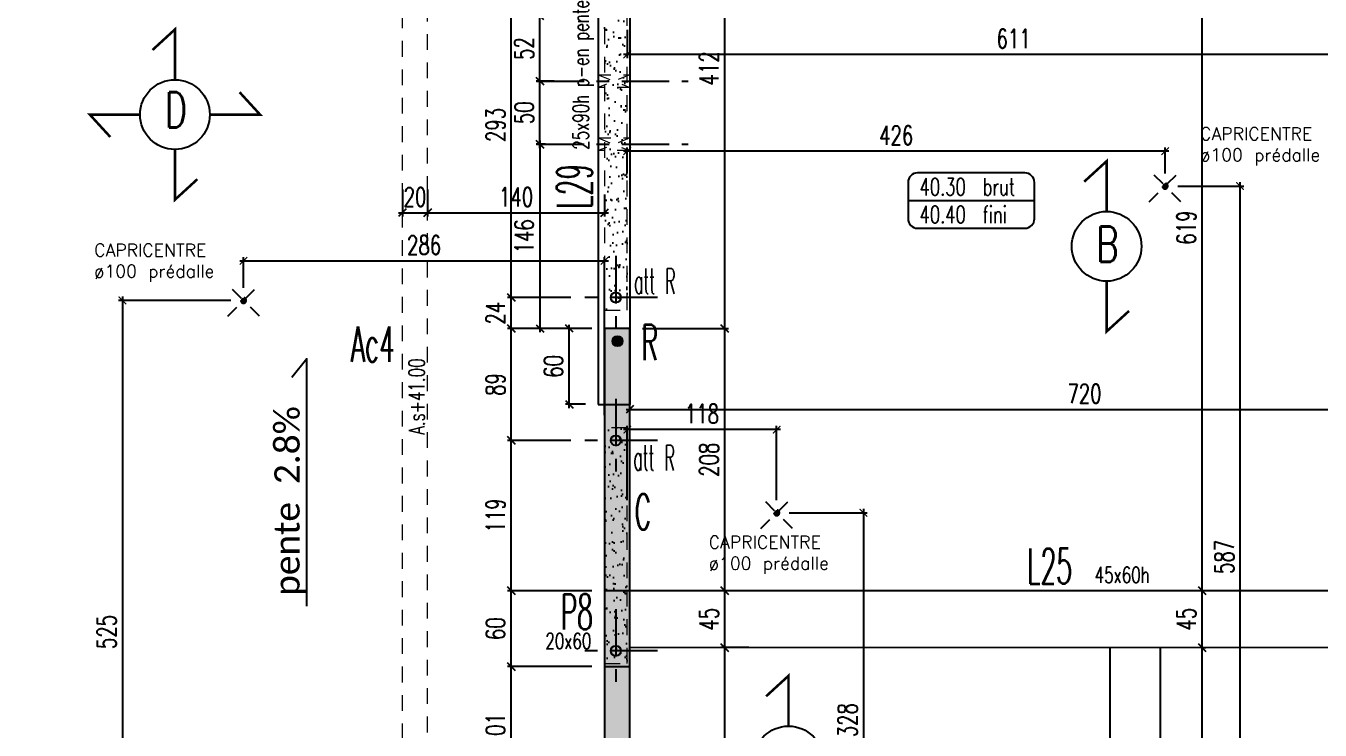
# Model space of a CAD drawing. Extents: x 308 to 787, y -199 to -146.
# Drawn here: x 377.39 to 387.64, y -177.83 to -172.26 of the extents above; entities that cross this region are included whole.
import ezdxf
from ezdxf.enums import TextEntityAlignment as Align

# ---------------------------------------------------------------- set-up
doc = ezdxf.new("R2010")
doc.units = 0
doc.header["$LTSCALE"] = 0.5
doc.header["$MEASUREMENT"] = 0
for name, pattern in [('AXES2', [1.125, 0.75, -0.125, 0.125, -0.125]), ('CACHE', [0.375, 0.25, -0.125]), ('CONTINU', [0]), ('DISCONTINU2', [0.375, 0.25, -0.125])]:
    doc.linetypes.add(name, pattern=pattern)
doc.layers.get('0').update_dxf_attribs({"linetype": 'CONTINUOUS'})
doc.layers.get('DEFPOINTS').update_dxf_attribs({"linetype": 'CONTINUOUS'})
doc.layers.add('00 - RESERVATIONS SPEC Plombier', color=90, linetype='CONTINUOUS', lineweight=20)
for name, color, linetype in [('2_AJSA_txt50', 181, 'CONTINUOUS'), ('_ SERTI RESERVATION', 210, 'CACHE'), ('AXES', 6, 'AXES2'), ('COTATION', 7, 'CONTINUOUS'), ('ELFOATTR', 7, 'CONTINUOUS'), ('HABILLAGE', 7, 'CONTINUOUS'), ('MURS', 3, 'CONTINUOUS'), ('PLANCHER', 7, 'CONTINUOUS'), ('POCHAGE', 254, 'CONTINUOUS'), ('POTEAUX', 1, 'CONTINUOUS'), ('POUTRES', 2, 'CONTINUOUS'), ('RAID', 1, 'CONTINUOUS'), ('RDC', 7, 'DISCONTINU2'), ('REPERAGE', 4, 'CONTINUOUS'), ('REPERE-CHAI', 4, 'CONTINUOUS'), ('REPERE-POT', 4, 'CONTINUOUS'), ('REPERE-POUT', 4, 'CONTINUOUS'), ('REPERE-RAID', 4, 'CONTINUOUS')]:
    doc.layers.add(name, color=color, linetype=linetype)
doc.styles.add('CALIBRI', font='calibri.ttf')
doc.styles.add('ROMANS8', font='romans.shx', dxfattribs={"width": 0.7})
doc.styles.get("Standard").update_dxf_attribs({"font": 'txt.shx'})
doc.dimstyles.new('COT50 cm', dxfattribs={"dimtxt": 0.15, "dimasz": 0.06, "dimexe": 0.03, "dimexo": 0.1, "dimgap": 0.05, "dimtad": 1, "dimdec": 0, "dimlfac": 100, "dimzin": 0, "dimdsep": 46, "dimtxsty": 'ROMANS8', "dimblk1": 'OBLIQUE', "dimblk2": 'OBLIQUE', "dimsah": 1, "dimcen": 0.03, "dimdle": 0.03, "dimclrt": 1, "dimadec": 0, "dimazin": 0, "dimtfac": 1, "dimtdec": 0, "dimtmove": 0, "dimatfit": 3, "dimfxl": 0, "dimtolj": 1, "dimtzin": 0, "dimlwd": -1, "dimlwe": -1, "dimarcsym": 0})
pattern_1 = [(37.5, (-513.79323, 160.44126), (-0.004409535, 0.134877664), [0, -0.1064, 0, -0.119, 0, -0.11375]), (7.5, (-513.79323, 160.44126), (0.12388437, 0.197550225), [0, -0.0574, 0, -0.0959, 0, -0.03675]), (327.5, (-513.87933, 160.44126), (0.21798993, 0.000396134), [0, -0.035, 0, -0.126, 0, -0.1645]), (317.5, (-513.87933, 160.44126), (0.21042886, 0.06143729), [0, -0.0175, 0, -0.0826, 0, -0.0945])]

# ---------------------------------------------------------------- blocks, each defined once
blk = doc.blocks.new('139')
at = {"layer": 'HABILLAGE', "color": 7}
blk.add_line((-0.665, 0), (0.665, 0), dxfattribs=at)
at = {"layer": 'HABILLAGE'}
blk.add_lwpolyline([(-0.565, -0.291), (0.565, -0.291, 0.414214), (0.665, -0.191), (0.665, 0.191, 0.414214), (0.565, 0.291), (-0.565, 0.291, 0.414214), (-0.665, 0.191), (-0.665, -0.191, 0.414214)], format="xyb", close=True, dxfattribs=at)
at = {"layer": 'HABILLAGE', "color": 1, "width": 0.7}
for s, p in [('brut', (0.121, 0.054)), ('fini', (0.121, -0.237))]:
    blk.add_text(s, height=0.18, dxfattribs=at).set_placement(p)
for tag, p in [('NIVBRUT', (-0.543, 0.054)), ('NIVFINI', (-0.543, -0.237))]:
    blk.add_attdef(tag, p, '', height=0.18, dxfattribs=at)
blk = doc.blocks.new('_Oblique')
at = {"layer": 'COTATION', "color": 0, "lineweight": -2}
blk.add_line((-0.5, -0.5), (0.5, 0.5), dxfattribs=at)
blk = doc.blocks.new('*D326')
at = {"layer": 'COTATION', "color": 0, "transparency": 16777216}
for p, q in [((381.873, -177.331), (381.205, -177.331)), ((381.235, -178.366), (381.235, -177.301)), ((381.634, -178.336), (381.205, -178.336))]:
    blk.add_line(p, q, dxfattribs=at)
at = {"layer": 'DEFPOINTS', "color": 0, "transparency": 16777216}
for p in [(381.235, -177.331), (381.973, -177.331), (381.734, -178.336)]:
    blk.add_point(p, dxfattribs=at)
at = {"layer": 'COTATION', "color": 0, "transparency": 16777216, "xscale": 0.06, "yscale": 0.06, "zscale": 0.06}
for p, rotation in [((381.235, -177.331), 90), ((381.235, -178.336), 270)]:
    blk.add_blockref('_Oblique', p, dxfattribs=dict(at, rotation=rotation))
at = {"layer": 'COTATION', "color": 1, "transparency": 16777216, "insert": (381.11, -177.834), "char_height": 0.15, "attachment_point": 5, "rotation": 90, "style": 'ROMANS8'}
blk.add_mtext('\\A1;101', dxfattribs=at)
blk = doc.blocks.new('*D327')
at = {"layer": 'COTATION', "color": 0, "transparency": 16777216}
for p, q in [((381.873, -176.731), (381.205, -176.731)), ((381.235, -177.361), (381.235, -176.701)), ((381.873, -177.331), (381.205, -177.331))]:
    blk.add_line(p, q, dxfattribs=at)
at = {"layer": 'DEFPOINTS', "color": 0, "transparency": 16777216}
for p in [(381.235, -176.731), (381.973, -176.731), (381.973, -177.331)]:
    blk.add_point(p, dxfattribs=at)
at = {"layer": 'COTATION', "color": 0, "transparency": 16777216, "xscale": 0.06, "yscale": 0.06, "zscale": 0.06}
for p, rotation in [((381.235, -176.731), 90), ((381.235, -177.331), 270)]:
    blk.add_blockref('_Oblique', p, dxfattribs=dict(at, rotation=rotation))
at = {"layer": 'COTATION', "color": 1, "transparency": 16777216, "insert": (381.11, -177.031), "char_height": 0.15, "attachment_point": 5, "rotation": 90, "style": 'ROMANS8'}
blk.add_mtext('\\A1;60', dxfattribs=at)
blk = doc.blocks.new('*D328')
at = {"layer": 'COTATION', "color": 0, "transparency": 16777216}
for p, q in [((381.706, -175.541), (381.205, -175.541)), ((381.235, -176.761), (381.235, -175.511)), ((381.873, -176.731), (381.205, -176.731))]:
    blk.add_line(p, q, dxfattribs=at)
at = {"layer": 'DEFPOINTS', "color": 0, "transparency": 16777216}
for p in [(381.235, -175.541), (381.806, -175.541), (381.973, -176.731)]:
    blk.add_point(p, dxfattribs=at)
at = {"layer": 'COTATION', "color": 0, "transparency": 16777216, "xscale": 0.06, "yscale": 0.06, "zscale": 0.06}
for p, rotation in [((381.235, -175.541), 90), ((381.235, -176.731), 270)]:
    blk.add_blockref('_Oblique', p, dxfattribs=dict(at, rotation=rotation))
at = {"layer": 'COTATION', "color": 1, "transparency": 16777216, "insert": (381.11, -176.136), "char_height": 0.15, "attachment_point": 5, "rotation": 90, "style": 'ROMANS8'}
blk.add_mtext('\\A1;119', dxfattribs=at)
blk = doc.blocks.new('*D329')
at = {"layer": 'COTATION', "color": 0, "transparency": 16777216}
for p, q in [((381.873, -174.656), (381.205, -174.656)), ((381.235, -175.571), (381.235, -174.626)), ((381.706, -175.541), (381.205, -175.541))]:
    blk.add_line(p, q, dxfattribs=at)
at = {"layer": 'DEFPOINTS', "color": 0, "transparency": 16777216}
for p in [(381.235, -174.656), (381.973, -174.656), (381.806, -175.541)]:
    blk.add_point(p, dxfattribs=at)
at = {"layer": 'COTATION', "color": 0, "transparency": 16777216, "xscale": 0.06, "yscale": 0.06, "zscale": 0.06}
for p, rotation in [((381.235, -174.656), 90), ((381.235, -175.541), 270)]:
    blk.add_blockref('_Oblique', p, dxfattribs=dict(at, rotation=rotation))
at = {"layer": 'COTATION', "color": 1, "transparency": 16777216, "insert": (381.11, -175.099), "char_height": 0.15, "attachment_point": 5, "rotation": 90, "style": 'ROMANS8'}
blk.add_mtext('\\A1;89', dxfattribs=at)
blk = doc.blocks.new('*D330')
at = {"layer": 'COTATION', "color": 0, "transparency": 16777216}
for p, q in [((381.706, -174.411), (381.205, -174.411)), ((381.235, -174.686), (381.235, -174.381)), ((381.873, -174.656), (381.205, -174.656))]:
    blk.add_line(p, q, dxfattribs=at)
at = {"layer": 'DEFPOINTS', "color": 0, "transparency": 16777216}
for p in [(381.235, -174.411), (381.806, -174.411), (381.973, -174.656)]:
    blk.add_point(p, dxfattribs=at)
at = {"layer": 'COTATION', "color": 0, "transparency": 16777216, "xscale": 0.06, "yscale": 0.06, "zscale": 0.06}
for p, rotation in [((381.235, -174.411), 90), ((381.235, -174.656), 270)]:
    blk.add_blockref('_Oblique', p, dxfattribs=dict(at, rotation=rotation))
at = {"layer": 'COTATION', "color": 1, "transparency": 16777216, "insert": (381.11, -174.534), "char_height": 0.15, "attachment_point": 5, "rotation": 90, "style": 'ROMANS8'}
blk.add_mtext('\\A1;24', dxfattribs=at)
blk = doc.blocks.new('*D331')
at = {"layer": 'COTATION', "color": 0, "transparency": 16777216}
for p, q in [((381.634, -171.481), (381.205, -171.481)), ((381.235, -174.441), (381.235, -171.451)), ((381.706, -174.411), (381.205, -174.411))]:
    blk.add_line(p, q, dxfattribs=at)
at = {"layer": 'DEFPOINTS', "color": 0, "transparency": 16777216}
for p in [(381.235, -171.481), (381.734, -171.481), (381.806, -174.411)]:
    blk.add_point(p, dxfattribs=at)
at = {"layer": 'COTATION', "color": 0, "transparency": 16777216, "xscale": 0.06, "yscale": 0.06, "zscale": 0.06}
for p, rotation in [((381.235, -171.481), 90), ((381.235, -174.411), 270)]:
    blk.add_blockref('_Oblique', p, dxfattribs=dict(at, rotation=rotation))
at = {"layer": 'COTATION', "color": 1, "transparency": 16777216, "insert": (381.11, -173.046), "char_height": 0.15, "attachment_point": 5, "rotation": 90, "style": 'ROMANS8'}
blk.add_mtext('\\A1;293', dxfattribs=at)
blk = doc.blocks.new('*D343')
at = {"layer": 'COTATION', "color": 0, "transparency": 16777216}
for p, q in [((383.116, -177.181), (382.894, -177.181)), ((382.924, -179.306), (382.924, -177.151)), ((383.23, -179.276), (382.894, -179.276))]:
    blk.add_line(p, q, dxfattribs=at)
at = {"layer": 'DEFPOINTS', "color": 0, "transparency": 16777216}
for p in [(382.924, -177.181), (383.216, -177.181), (383.33, -179.276)]:
    blk.add_point(p, dxfattribs=at)
at = {"layer": 'COTATION', "color": 0, "transparency": 16777216, "xscale": 0.06, "yscale": 0.06, "zscale": 0.06}
for p, rotation in [((382.924, -177.181), 90), ((382.924, -179.276), 270)]:
    blk.add_blockref('_Oblique', p, dxfattribs=dict(at, rotation=rotation))
at = {"layer": 'COTATION', "color": 1, "transparency": 16777216, "insert": (382.799, -178.229), "char_height": 0.15, "attachment_point": 5, "rotation": 90, "style": 'ROMANS8'}
blk.add_mtext('\\A1;210', dxfattribs=at)
blk = doc.blocks.new('*D344')
at = {"layer": 'COTATION', "color": 0, "transparency": 16777216}
for p, q in [((383.16, -176.731), (382.894, -176.731)), ((382.924, -177.211), (382.924, -176.701)), ((383.116, -177.181), (382.894, -177.181))]:
    blk.add_line(p, q, dxfattribs=at)
at = {"layer": 'DEFPOINTS', "color": 0, "transparency": 16777216}
for p in [(382.924, -176.731), (383.26, -176.731), (383.216, -177.181)]:
    blk.add_point(p, dxfattribs=at)
at = {"layer": 'COTATION', "color": 0, "transparency": 16777216, "xscale": 0.06, "yscale": 0.06, "zscale": 0.06}
for p, rotation in [((382.924, -176.731), 90), ((382.924, -177.181), 270)]:
    blk.add_blockref('_Oblique', p, dxfattribs=dict(at, rotation=rotation))
at = {"layer": 'COTATION', "color": 1, "transparency": 16777216, "insert": (382.799, -176.956), "char_height": 0.15, "attachment_point": 5, "rotation": 90, "style": 'ROMANS8'}
blk.add_mtext('\\A1;45', dxfattribs=at)
blk = doc.blocks.new('*D345')
at = {"layer": 'COTATION', "color": 0, "transparency": 16777216}
for p, q in [((382.273, -174.656), (382.954, -174.656)), ((382.924, -176.761), (382.924, -174.626)), ((383.16, -176.731), (382.894, -176.731))]:
    blk.add_line(p, q, dxfattribs=at)
at = {"layer": 'DEFPOINTS', "color": 0, "transparency": 16777216}
for p in [(382.173, -174.656), (382.924, -174.656), (383.26, -176.731)]:
    blk.add_point(p, dxfattribs=at)
at = {"layer": 'COTATION', "color": 0, "transparency": 16777216, "xscale": 0.06, "yscale": 0.06, "zscale": 0.06}
for p, rotation in [((382.924, -174.656), 90), ((382.924, -176.731), 270)]:
    blk.add_blockref('_Oblique', p, dxfattribs=dict(at, rotation=rotation))
at = {"layer": 'COTATION', "color": 1, "transparency": 16777216, "insert": (382.799, -175.694), "char_height": 0.15, "attachment_point": 5, "rotation": 90, "style": 'ROMANS8'}
blk.add_mtext('\\A1;208', dxfattribs=at)
blk = doc.blocks.new('*D346')
at = {"layer": 'COTATION', "color": 0, "transparency": 16777216}
for p, q in [((382.924, -174.686), (382.924, -170.511)), ((382.273, -170.541), (382.954, -170.541)), ((382.273, -174.656), (382.954, -174.656))]:
    blk.add_line(p, q, dxfattribs=at)
at = {"layer": 'DEFPOINTS', "color": 0, "transparency": 16777216}
for p in [(382.173, -170.541), (382.924, -170.541), (382.173, -174.656)]:
    blk.add_point(p, dxfattribs=at)
at = {"layer": 'COTATION', "color": 0, "transparency": 16777216, "xscale": 0.06, "yscale": 0.06, "zscale": 0.06}
for p, rotation in [((382.924, -170.541), 90), ((382.924, -174.656), 270)]:
    blk.add_blockref('_Oblique', p, dxfattribs=dict(at, rotation=rotation))
at = {"layer": 'COTATION', "color": 1, "transparency": 16777216, "insert": (382.799, -172.598), "char_height": 0.15, "attachment_point": 5, "rotation": 90, "style": 'ROMANS8'}
blk.add_mtext('\\A1;412', dxfattribs=at)
blk = doc.blocks.new('*D354')
at = {"layer": 'COTATION', "color": 0, "transparency": 16777216}
for p, q in [((386.702, -179.516), (386.702, -177.151)), ((386.702, -177.181), (386.732, -177.181)), ((386.492, -179.486), (386.732, -179.486))]:
    blk.add_line(p, q, dxfattribs=at)
at = {"layer": 'DEFPOINTS', "color": 0, "transparency": 16777216}
for p in [(386.67, -177.181), (386.702, -177.181), (386.392, -179.486)]:
    blk.add_point(p, dxfattribs=at)
at = {"layer": 'COTATION', "color": 0, "transparency": 16777216, "xscale": 0.06, "yscale": 0.06, "zscale": 0.06}
for p, rotation in [((386.702, -177.181), 90), ((386.702, -179.486), 270)]:
    blk.add_blockref('_Oblique', p, dxfattribs=dict(at, rotation=rotation))
at = {"layer": 'COTATION', "color": 1, "transparency": 16777216, "insert": (386.577, -178.334), "char_height": 0.15, "attachment_point": 5, "rotation": 90, "style": 'ROMANS8'}
blk.add_mtext('\\A1;230', dxfattribs=at)
blk = doc.blocks.new('*D355')
at = {"layer": 'COTATION', "color": 0, "transparency": 16777216}
for p, q in [((387.107, -176.731), (386.672, -176.731)), ((386.702, -177.211), (386.702, -176.701)), ((386.702, -177.181), (386.732, -177.181))]:
    blk.add_line(p, q, dxfattribs=at)
at = {"layer": 'DEFPOINTS', "color": 0, "transparency": 16777216}
for p in [(386.702, -176.731), (387.207, -176.731), (386.67, -177.181)]:
    blk.add_point(p, dxfattribs=at)
at = {"layer": 'COTATION', "color": 0, "transparency": 16777216, "xscale": 0.06, "yscale": 0.06, "zscale": 0.06}
for p, rotation in [((386.702, -176.731), 90), ((386.702, -177.181), 270)]:
    blk.add_blockref('_Oblique', p, dxfattribs=dict(at, rotation=rotation))
at = {"layer": 'COTATION', "color": 1, "transparency": 16777216, "insert": (386.577, -176.956), "char_height": 0.15, "attachment_point": 5, "rotation": 90, "style": 'ROMANS8'}
blk.add_mtext('\\A1;45', dxfattribs=at)
blk = doc.blocks.new('*D356')
at = {"layer": 'COTATION', "color": 0, "transparency": 16777216}
for p, q in [((386.702, -176.761), (386.702, -170.511)), ((386.896, -170.541), (386.672, -170.541)), ((387.107, -176.731), (386.672, -176.731))]:
    blk.add_line(p, q, dxfattribs=at)
at = {"layer": 'DEFPOINTS', "color": 0, "transparency": 16777216}
for p in [(386.702, -170.541), (386.996, -170.541), (387.207, -176.731)]:
    blk.add_point(p, dxfattribs=at)
at = {"layer": 'COTATION', "color": 0, "transparency": 16777216, "xscale": 0.06, "yscale": 0.06, "zscale": 0.06}
for p, rotation in [((386.702, -170.541), 90), ((386.702, -176.731), 270)]:
    blk.add_blockref('_Oblique', p, dxfattribs=dict(at, rotation=rotation))
at = {"layer": 'COTATION', "color": 1, "transparency": 16777216, "insert": (386.577, -173.858), "char_height": 0.15, "attachment_point": 5, "rotation": 90, "style": 'ROMANS8'}
blk.add_mtext('\\A1;619', dxfattribs=at)
blk = doc.blocks.new('*D521')
at = {"layer": 'COTATION', "color": 0, "transparency": 16777216}
for p, q in [((382.143, -175.296), (389.4, -175.296)), ((382.173, -175.296), (382.173, -175.266)), ((389.37, -176.296), (389.37, -175.266))]:
    blk.add_line(p, q, dxfattribs=at)
at = {"layer": 'DEFPOINTS', "color": 0, "transparency": 16777216}
for p in [(389.37, -175.296), (382.173, -175.39), (389.37, -176.731)]:
    blk.add_point(p, dxfattribs=at)
at = {"layer": 'COTATION', "color": 0, "transparency": 16777216, "xscale": 0.06, "yscale": 0.06, "zscale": 0.06, "rotation": 180}
blk.add_blockref('_Oblique', (382.173, -175.296), dxfattribs=at)
at = {"layer": 'COTATION', "color": 0, "transparency": 16777216, "xscale": 0.06, "yscale": 0.06, "zscale": 0.06}
blk.add_blockref('_Oblique', (389.37, -175.296), dxfattribs=at)
at = {"layer": 'COTATION', "color": 1, "transparency": 16777216, "insert": (385.771, -175.171), "char_height": 0.15, "attachment_point": 5, "style": 'ROMANS8'}
blk.add_mtext('\\A1;720', dxfattribs=at)
blk = doc.blocks.new('*D794')
at = {"layer": 'COTATION', "color": 0, "transparency": 16777216}
for p, q in [((381.873, -174.656), (381.664, -174.656)), ((381.694, -175.286), (381.694, -174.626)), ((381.823, -175.256), (381.664, -175.256))]:
    blk.add_line(p, q, dxfattribs=at)
at = {"layer": 'DEFPOINTS', "color": 0, "transparency": 16777216}
for p in [(381.694, -174.656), (381.973, -174.656), (381.923, -175.256)]:
    blk.add_point(p, dxfattribs=at)
at = {"layer": 'COTATION', "color": 0, "transparency": 16777216, "xscale": 0.06, "yscale": 0.06, "zscale": 0.06}
for p, rotation in [((381.694, -174.656), 90), ((381.694, -175.256), 270)]:
    blk.add_blockref('_Oblique', p, dxfattribs=dict(at, rotation=rotation))
at = {"layer": 'COTATION', "color": 1, "transparency": 16777216, "insert": (381.569, -174.956), "char_height": 0.15, "attachment_point": 5, "rotation": 90, "style": 'ROMANS8'}
blk.add_mtext('\\A1;60', dxfattribs=at)
blk = doc.blocks.new('A$C6B096A38')
at = {"layer": 'POCHAGE'}
h = blk.add_hatch(dxfattribs=at)
h.set_pattern_fill('AR-SAND', color=0, scale=0.07)
h.set_pattern_definition(pattern_1)
h.paths.add_polyline_path([(36.057, -10.94), (35.877, -10.94), (35.877, -14.07), (36.057, -14.07)])
h = blk.add_hatch(dxfattribs=at)
h.set_pattern_fill('AR-SAND', color=0, scale=0.07)
h.set_pattern_definition(pattern_1)
h.paths.add_polyline_path([(36.057, -15), (35.877, -15), (35.877, -16.865), (36.057, -16.865)])
at = {"layer": 'AXES', "color": 1}
for p, q in [((35.967, -13.641), (35.967, -14.299)), ((36.296, -13.97), (35.638, -13.97)), ((35.967, -14.771), (35.967, -15.429)), ((36.296, -15.1), (35.638, -15.1)), ((35.967, -16.436), (35.967, -17.093)), ((36.296, -16.765), (35.638, -16.765))]:
    blk.add_line(p, q, dxfattribs=at)
at = {"layer": 'RAID'}
for centre in [(35.967, -13.97), (35.967, -15.1), (35.967, -16.765)]:
    blk.add_circle(centre, 0.04, dxfattribs=at)
at = {"layer": 'RDC', "linetype": 'CACHE', "lineweight": 15}
for points in [[(35.877, -14.07), (36.057, -14.07), (36.057, -10.94), (35.877, -10.94)], [(36.057, -15), (35.877, -15), (35.877, -16.865), (36.057, -16.865)]]:
    blk.add_lwpolyline(points, close=True, dxfattribs=at)
blk = doc.blocks.new('*D864')
at = {"layer": 'COTATION', "color": 0, "transparency": 16777216}
for p, q in [((380.373, -173.557), (380.373, -173.77)), ((380.573, -173.557), (380.573, -173.77)), ((380.343, -173.74), (380.603, -173.74))]:
    blk.add_line(p, q, dxfattribs=at)
at = {"layer": 'DEFPOINTS', "color": 0, "transparency": 16777216}
for p in [(380.373, -173.457), (380.573, -173.457), (380.573, -173.74)]:
    blk.add_point(p, dxfattribs=at)
at = {"layer": 'COTATION', "color": 0, "transparency": 16777216, "xscale": 0.06, "yscale": 0.06, "zscale": 0.06, "rotation": 180}
blk.add_blockref('_Oblique', (380.373, -173.74), dxfattribs=at)
at = {"layer": 'COTATION', "color": 0, "transparency": 16777216, "xscale": 0.06, "yscale": 0.06, "zscale": 0.06}
blk.add_blockref('_Oblique', (380.573, -173.74), dxfattribs=at)
at = {"layer": 'COTATION', "color": 1, "transparency": 16777216, "insert": (380.473, -173.615), "char_height": 0.15, "attachment_point": 5, "style": 'ROMANS8'}
blk.add_mtext('\\A1;20', dxfattribs=at)
blk = doc.blocks.new('*D865')
at = {"layer": 'COTATION', "color": 0, "transparency": 16777216}
for p, q in [((380.573, -173.557), (380.573, -173.77)), ((381.973, -173.596), (381.973, -173.77)), ((380.543, -173.74), (382.003, -173.74))]:
    blk.add_line(p, q, dxfattribs=at)
at = {"layer": 'DEFPOINTS', "color": 0, "transparency": 16777216}
for p in [(380.573, -173.457), (381.973, -173.496), (381.973, -173.74)]:
    blk.add_point(p, dxfattribs=at)
at = {"layer": 'COTATION', "color": 0, "transparency": 16777216, "xscale": 0.06, "yscale": 0.06, "zscale": 0.06, "rotation": 180}
blk.add_blockref('_Oblique', (380.573, -173.74), dxfattribs=at)
at = {"layer": 'COTATION', "color": 0, "transparency": 16777216, "xscale": 0.06, "yscale": 0.06, "zscale": 0.06}
blk.add_blockref('_Oblique', (381.973, -173.74), dxfattribs=at)
at = {"layer": 'COTATION', "color": 1, "transparency": 16777216, "insert": (381.273, -173.615), "char_height": 0.15, "attachment_point": 5, "style": 'ROMANS8'}
blk.add_mtext('\\A1;140', dxfattribs=at)
blk = doc.blocks.new('Ldouille')
h = blk.add_hatch(color=256)
h.dxf.hatch_style = 1
h.paths.add_polyline_path([(8.8, 0, 1), (-8.8, 0, 1)])
for p, q in [((-50, 50), (50, -50)), ((50, 50), (-50, -50))]:
    blk.add_line(p, q)
blk.add_circle((0, 0), 8.82)
at = {"layer": 'ELFOATTR', "flags": 11}
for tag, p in [('LUM', (45.3, -4.4, 0)), ('NOM', (45.3, -21.2, 0))]:
    blk.add_attdef(tag, p, '', height=10, dxfattribs=at)
blk = doc.blocks.new('_ArchTick')
at = {"color": 0, "linetype": 'ByBlock', "const_width": 0.15}
blk.add_lwpolyline([(-0.5, -0.5), (0.5, 0.5)], dxfattribs=at)
blk = doc.blocks.new('*D1093')
at = {"layer": '_ SERTI RESERVATION', "color": 0, "linetype": 'CONTINU', "transparency": 16777216}
for p, q in [((379.116, -174.334), (379.116, -174.091)), ((381.973, -175.341), (381.973, -174.091)), ((379.086, -174.121), (382.003, -174.121))]:
    blk.add_line(p, q, dxfattribs=at)
at = {"layer": 'DEFPOINTS', "color": 0, "linetype": 'CONTINU', "transparency": 16777216}
for p in [(381.973, -174.121), (379.116, -174.434), (381.973, -175.441)]:
    blk.add_point(p, dxfattribs=at)
at = {"layer": '_ SERTI RESERVATION', "color": 0, "linetype": 'CONTINU', "transparency": 16777216, "xscale": 0.06, "yscale": 0.06, "zscale": 0.06, "rotation": 180}
blk.add_blockref('_ArchTick', (379.116, -174.121), dxfattribs=at)
at = {"layer": '_ SERTI RESERVATION', "color": 0, "linetype": 'CONTINU', "transparency": 16777216, "xscale": 0.06, "yscale": 0.06, "zscale": 0.06}
blk.add_blockref('_ArchTick', (381.973, -174.121), dxfattribs=at)
at = {"layer": '_ SERTI RESERVATION', "linetype": 'CONTINU', "transparency": 16777216, "insert": (380.545, -173.996), "char_height": 0.15, "attachment_point": 5, "style": 'ROMANS8'}
blk.add_mtext('\\A1;286', dxfattribs=at)
blk = doc.blocks.new('*D1094')
at = {"layer": '_ SERTI RESERVATION', "color": 0, "linetype": 'CONTINU', "transparency": 16777216}
for p, q in [((378.158, -174.404), (378.158, -179.71)), ((379.016, -174.434), (378.128, -174.434)), ((379.034, -179.68), (378.128, -179.68))]:
    blk.add_line(p, q, dxfattribs=at)
at = {"layer": 'DEFPOINTS', "color": 0, "linetype": 'CONTINU', "transparency": 16777216}
for p in [(379.116, -174.434), (378.158, -179.68), (379.134, -179.68)]:
    blk.add_point(p, dxfattribs=at)
at = {"layer": '_ SERTI RESERVATION', "color": 0, "linetype": 'CONTINU', "transparency": 16777216, "xscale": 0.06, "yscale": 0.06, "zscale": 0.06}
for p, rotation in [((378.158, -174.434), 90), ((378.158, -179.68), 270)]:
    blk.add_blockref('_ArchTick', p, dxfattribs=dict(at, rotation=rotation))
at = {"layer": '_ SERTI RESERVATION', "linetype": 'CONTINU', "transparency": 16777216, "insert": (378.033, -177.057), "char_height": 0.15, "attachment_point": 5, "rotation": 90, "style": 'ROMANS8'}
blk.add_mtext('\\A1;525', dxfattribs=at)
blk = doc.blocks.new('*D1101')
at = {"layer": '_ SERTI RESERVATION', "color": 0, "linetype": 'CONTINU', "transparency": 16777216}
for p, q in [((382.153, -172.293), (382.153, -172.518)), ((388.267, -172.293), (388.267, -172.518)), ((388.297, -172.488), (382.123, -172.488))]:
    blk.add_line(p, q, dxfattribs=at)
at = {"layer": 'DEFPOINTS', "color": 0, "linetype": 'CONTINU', "transparency": 16777216}
for p in [(382.153, -172.193), (388.267, -172.193), (382.153, -172.488)]:
    blk.add_point(p, dxfattribs=at)
at = {"layer": '_ SERTI RESERVATION', "color": 0, "linetype": 'CONTINU', "transparency": 16777216, "xscale": 0.06, "yscale": 0.06, "zscale": 0.06, "rotation": 180}
blk.add_blockref('_ArchTick', (382.153, -172.488), dxfattribs=at)
at = {"layer": '_ SERTI RESERVATION', "color": 0, "linetype": 'CONTINU', "transparency": 16777216, "xscale": 0.06, "yscale": 0.06, "zscale": 0.06}
blk.add_blockref('_ArchTick', (388.267, -172.488), dxfattribs=at)
at = {"layer": '_ SERTI RESERVATION', "linetype": 'CONTINU', "transparency": 16777216, "insert": (385.21, -172.363), "char_height": 0.15, "attachment_point": 5, "style": 'ROMANS8'}
blk.add_mtext('\\A1;611', dxfattribs=at)
blk = doc.blocks.new('*D1102')
at = {"layer": '_ SERTI RESERVATION', "color": 0, "linetype": 'CONTINU', "transparency": 16777216}
for p, q in [((386.439, -173.253), (382.123, -173.253)), ((382.153, -173.429), (382.153, -173.223)), ((386.409, -173.429), (386.409, -173.223))]:
    blk.add_line(p, q, dxfattribs=at)
at = {"layer": 'DEFPOINTS', "color": 0, "linetype": 'CONTINU', "transparency": 16777216}
for p in [(382.153, -173.253), (382.153, -173.529), (386.409, -173.529)]:
    blk.add_point(p, dxfattribs=at)
at = {"layer": '_ SERTI RESERVATION', "color": 0, "linetype": 'CONTINU', "transparency": 16777216, "xscale": 0.06, "yscale": 0.06, "zscale": 0.06, "rotation": 180}
blk.add_blockref('_ArchTick', (382.153, -173.253), dxfattribs=at)
at = {"layer": '_ SERTI RESERVATION', "color": 0, "linetype": 'CONTINU', "transparency": 16777216, "xscale": 0.06, "yscale": 0.06, "zscale": 0.06}
blk.add_blockref('_ArchTick', (386.409, -173.253), dxfattribs=at)
at = {"layer": '_ SERTI RESERVATION', "linetype": 'CONTINU', "transparency": 16777216, "insert": (384.281, -173.128), "char_height": 0.15, "attachment_point": 5, "style": 'ROMANS8'}
blk.add_mtext('\\A1;426', dxfattribs=at)
blk = doc.blocks.new('*D1103')
at = {"layer": '_ SERTI RESERVATION', "color": 0, "linetype": 'CONTINU', "transparency": 16777216}
for p, q in [((382.153, -176.014), (382.153, -175.426)), ((383.335, -176.014), (383.335, -175.426)), ((383.365, -175.456), (382.123, -175.456))]:
    blk.add_line(p, q, dxfattribs=at)
at = {"layer": 'DEFPOINTS', "color": 0, "linetype": 'CONTINU', "transparency": 16777216}
for p in [(382.153, -175.456), (382.153, -176.114), (383.335, -176.114)]:
    blk.add_point(p, dxfattribs=at)
at = {"layer": '_ SERTI RESERVATION', "color": 0, "linetype": 'CONTINU', "transparency": 16777216, "xscale": 0.06, "yscale": 0.06, "zscale": 0.06, "rotation": 180}
blk.add_blockref('_ArchTick', (382.153, -175.456), dxfattribs=at)
at = {"layer": '_ SERTI RESERVATION', "color": 0, "linetype": 'CONTINU', "transparency": 16777216, "xscale": 0.06, "yscale": 0.06, "zscale": 0.06}
blk.add_blockref('_ArchTick', (383.335, -175.456), dxfattribs=at)
at = {"layer": '_ SERTI RESERVATION', "linetype": 'CONTINU', "transparency": 16777216, "insert": (382.744, -175.331), "char_height": 0.15, "attachment_point": 5, "style": 'ROMANS8'}
blk.add_mtext('\\A1;118', dxfattribs=at)
blk = doc.blocks.new('*D1104')
at = {"layer": '_ SERTI RESERVATION', "color": 0, "linetype": 'CONTINU', "transparency": 16777216}
for p, q in [((383.435, -176.114), (384.051, -176.114)), ((384.021, -176.084), (384.021, -179.426)), ((383.435, -179.396), (384.051, -179.396))]:
    blk.add_line(p, q, dxfattribs=at)
at = {"layer": 'DEFPOINTS', "color": 0, "linetype": 'CONTINU', "transparency": 16777216}
for p in [(383.335, -176.114), (383.335, -179.396), (384.021, -179.396)]:
    blk.add_point(p, dxfattribs=at)
at = {"layer": '_ SERTI RESERVATION', "color": 0, "linetype": 'CONTINU', "transparency": 16777216, "xscale": 0.06, "yscale": 0.06, "zscale": 0.06}
for p, rotation in [((384.021, -176.114), 90), ((384.021, -179.396), 270)]:
    blk.add_blockref('_ArchTick', p, dxfattribs=dict(at, rotation=rotation))
at = {"layer": '_ SERTI RESERVATION', "linetype": 'CONTINU', "transparency": 16777216, "insert": (383.896, -177.755), "char_height": 0.15, "attachment_point": 5, "rotation": 90, "style": 'ROMANS8'}
blk.add_mtext('\\A1;328', dxfattribs=at)
blk = doc.blocks.new('*D1105')
at = {"layer": '_ SERTI RESERVATION', "color": 0, "linetype": 'CONTINU', "transparency": 16777216}
for p, q in [((386.509, -173.529), (387.032, -173.529)), ((387.002, -179.426), (387.002, -173.499)), ((386.253, -179.396), (387.032, -179.396))]:
    blk.add_line(p, q, dxfattribs=at)
at = {"layer": 'DEFPOINTS', "color": 0, "linetype": 'CONTINU', "transparency": 16777216}
for p in [(386.409, -173.529), (387.002, -173.529), (386.153, -179.396)]:
    blk.add_point(p, dxfattribs=at)
at = {"layer": '_ SERTI RESERVATION', "color": 0, "linetype": 'CONTINU', "transparency": 16777216, "xscale": 0.06, "yscale": 0.06, "zscale": 0.06}
for p, rotation in [((387.002, -173.529), 90), ((387.002, -179.396), 270)]:
    blk.add_blockref('_ArchTick', p, dxfattribs=dict(at, rotation=rotation))
at = {"layer": '_ SERTI RESERVATION', "linetype": 'CONTINU', "transparency": 16777216, "insert": (386.877, -176.463), "char_height": 0.15, "attachment_point": 5, "rotation": 90, "style": 'ROMANS8'}
blk.add_mtext('\\A1;587', dxfattribs=at)
blk = doc.blocks.new('*D1212')
at = {"layer": 'COTATION', "color": 0, "transparency": 16777216}
for p, q in [((381.462, -173.229), (381.462, -172.669)), ((381.575, -172.699), (381.432, -172.699)), ((381.498, -173.199), (381.432, -173.199))]:
    blk.add_line(p, q, dxfattribs=at)
at = {"layer": 'DEFPOINTS', "color": 0, "transparency": 16777216}
for p in [(381.462, -172.699), (381.675, -172.699), (381.598, -173.199)]:
    blk.add_point(p, dxfattribs=at)
at = {"layer": 'COTATION', "color": 0, "transparency": 16777216, "xscale": 0.06, "yscale": 0.06, "zscale": 0.06}
for p, rotation in [((381.462, -172.699), 90), ((381.462, -173.199), 270)]:
    blk.add_blockref('_Oblique', p, dxfattribs=dict(at, rotation=rotation))
at = {"layer": 'COTATION', "color": 1, "transparency": 16777216, "insert": (381.337, -172.949), "char_height": 0.15, "attachment_point": 5, "rotation": 90, "style": 'ROMANS8'}
blk.add_mtext('\\A1;50', dxfattribs=at)
blk = doc.blocks.new('*D1213')
at = {"layer": 'COTATION', "color": 0, "transparency": 16777216}
for p, q in [((381.462, -173.169), (381.462, -174.686)), ((381.505, -173.199), (381.432, -173.199)), ((381.873, -174.656), (381.432, -174.656))]:
    blk.add_line(p, q, dxfattribs=at)
at = {"layer": 'DEFPOINTS', "color": 0, "transparency": 16777216}
for p in [(381.605, -173.199), (381.462, -174.656), (381.973, -174.656)]:
    blk.add_point(p, dxfattribs=at)
at = {"layer": 'COTATION', "color": 0, "transparency": 16777216, "xscale": 0.06, "yscale": 0.06, "zscale": 0.06}
for p, rotation in [((381.462, -173.199), 90), ((381.462, -174.656), 270)]:
    blk.add_blockref('_Oblique', p, dxfattribs=dict(at, rotation=rotation))
at = {"layer": 'COTATION', "color": 1, "transparency": 16777216, "insert": (381.337, -173.927), "char_height": 0.15, "attachment_point": 5, "rotation": 90, "style": 'ROMANS8'}
blk.add_mtext('\\A1;146', dxfattribs=at)
blk = doc.blocks.new('*D1214')
at = {"layer": 'COTATION', "color": 0, "transparency": 16777216}
for p, q in [((381.462, -172.729), (381.462, -172.153)), ((381.47, -172.183), (381.432, -172.183)), ((381.575, -172.699), (381.432, -172.699))]:
    blk.add_line(p, q, dxfattribs=at)
at = {"layer": 'DEFPOINTS', "color": 0, "transparency": 16777216}
for p in [(381.462, -172.183), (381.57, -172.183), (381.675, -172.699)]:
    blk.add_point(p, dxfattribs=at)
at = {"layer": 'COTATION', "color": 0, "transparency": 16777216, "xscale": 0.06, "yscale": 0.06, "zscale": 0.06}
for p, rotation in [((381.462, -172.183), 90), ((381.462, -172.699), 270)]:
    blk.add_blockref('_Oblique', p, dxfattribs=dict(at, rotation=rotation))
at = {"layer": 'COTATION', "color": 1, "transparency": 16777216, "insert": (381.337, -172.441), "char_height": 0.15, "attachment_point": 5, "rotation": 90, "style": 'ROMANS8'}
blk.add_mtext('\\A1;52', dxfattribs=at)

msp = doc.modelspace()

# ---------------------------------------------------------------- hatches: boundary and pattern name
at = {"layer": 'POCHAGE'}
h = msp.add_hatch(color=256, dxfattribs=at)
h.dxf.hatch_style = 1
h.paths.add_polyline_path([(382.173, -175.0561), (381.973, -175.0561), (381.973, -176.7311), (382.173, -176.7311)])
h.paths.add_polyline_path([(382.173, -174.6561), (381.973, -174.6561), (381.973, -175.0561), (382.173, -175.0561)])
h.paths.add_polyline_path([(382.036, -174.7561, -1), (382.116, -174.7561, -1)], flags=16)
h = msp.add_hatch(color=256, dxfattribs=at)
h.dxf.hatch_style = 1
h.paths.add_polyline_path([(380.3728, -179.6804), (376.2945, -179.6804), (376.2945, -179.8763), (380.3728, -179.8763)])
h.paths.add_polyline_path([(376.3545, -179.7763, -1), (376.4345, -179.7763, -1)], flags=16)
h.paths.add_polyline_path([(380.5728, -179.6804), (380.3728, -179.6804), (380.3728, -179.8763), (380.5728, -179.8763)])
h.paths.add_polyline_path([(382.1729, -177.3311), (381.973, -177.3311), (381.973, -179.6804), (380.5728, -179.6804), (380.5728, -179.8763), (381.9696, -179.8763), (381.9699, -181.7863), (382.1728, -181.7863)])
h.paths.add_polyline_path([(382.1143, -179.7763, -1), (382.0343, -179.7763, -1)], flags=16)
at = {"layer": 'POTEAUX'}
h = msp.add_hatch(color=256, dxfattribs=at)
h.dxf.hatch_style = 1
h.paths.add_polyline_path([(382.173, -176.7311), (381.9729, -176.7311), (381.973, -177.3311), (382.1729, -177.3311)])
at = {"layer": 'RAID'}
msp.add_hatch(color=256, dxfattribs=at).paths.add_polyline_path([(382.036, -174.7561, 1), (382.116, -174.7561, 1)])

# ---------------------------------------------------------------- linework, layer by layer
at = {"layer": '00 - RESERVATIONS SPEC Plombier', "color": 100, "linetype": 'DISCONTINU2', "ltscale": 0.5}
for p, q in [((381.9229, -172.6488), (382.1729, -172.7488)), ((382.1729, -172.6488), (381.9229, -172.7488)), ((381.9227, -173.1488), (382.1729, -173.2488)), ((382.1729, -173.1488), (381.9227, -173.2488))]:
    msp.add_line(p, q, dxfattribs=at)
for points in [[(381.9229, -172.6488), (382.1729, -172.6488), (382.1729, -172.7488), (381.9229, -172.7488)], [(381.9227, -173.1488), (382.1729, -173.1488), (382.1729, -173.2488), (381.9227, -173.2488)]]:
    msp.add_lwpolyline(points, close=True, dxfattribs=at)
at = {"layer": '2_AJSA_txt50', "color": 1}
msp.add_lwpolyline([(379.6183, -176.8516), (379.6183, -174.8961), (379.4972, -175.0443)], dxfattribs=at)
at = {"layer": 'AXES', "color": 1}
for p, q in [((381.4355, -172.6988), (382.6337, -172.6988)), ((381.4355, -173.1988), (382.6337, -173.1988))]:
    msp.add_line(p, q, dxfattribs=at)
at = {"layer": 'MURS'}
msp.add_lwpolyline([(403.7666, -176.8795), (403.7661, -181.8809), (397.0699, -181.8809), (397.0699, -176.8809), (396.8899, -176.8809), (396.8899, -181.8863), (389.6099, -181.8863), (389.6099, -179.6809), (389.4299, -179.6809), (389.4299, -181.8863), (382.1728, -181.8863), (382.173, -174.6561), (381.973, -174.6561), (381.973, -179.6804), (376.2945, -179.6804)], dxfattribs=at)
at = {"layer": 'PLANCHER', "color": 1, "const_width": 0.02}
for points in [[(378.5732, -172.6881), (378.5732, -172.29), (378.3961, -172.4523)], [(378.8489, -172.9638), (379.247, -172.9638), (379.0847, -172.7866)], [(378.2976, -172.9638), (377.8995, -172.9638), (378.0618, -173.141)], [(378.5732, -173.2394), (378.5732, -173.6375), (378.7504, -173.4752)], [(385.9462, -173.7303), (385.9462, -173.3322), (385.769, -173.4945)], [(385.9462, -174.2816), (385.9462, -174.6797), (386.1234, -174.5174)], [(383.4286, -177.8018), (383.4286, -177.4038), (383.2514, -177.566)]]:
    msp.add_lwpolyline(points, dxfattribs=at)
at = {"layer": 'PLANCHER', "color": 1}
for centre in [(378.5732, -172.9638), (385.9462, -174.006), (383.4286, -178.0775)]:
    msp.add_circle(centre, 0.2757, dxfattribs=at)
at = {"layer": 'POTEAUX'}
msp.add_lwpolyline([(382.173, -176.7311), (381.9729, -176.7311), (381.973, -177.3311), (382.1729, -177.3311)], close=True, dxfattribs=at)
at = {"layer": 'POUTRES'}
for p, q in [((382.1728, -170.5412), (382.1731, -175.2561)), ((381.9231, -175.2561), (382.1731, -175.2561)), ((396.8897, -176.7317), (382.173, -176.7311)), ((396.8897, -177.1817), (382.1729, -177.1811)), ((385.973, -181.8863), (385.973, -177.1813)), ((386.373, -181.8863), (386.373, -177.1813))]:
    msp.add_line(p, q, dxfattribs=at)
msp.add_lwpolyline([(381.9727, -169.9414), (381.9227, -169.9414), (381.9231, -175.2561)], dxfattribs=at)
at = {"layer": 'RAID'}
msp.add_circle((382.076, -174.7561), 0.04, dxfattribs=at)
at = {"layer": 'RDC', "linetype": 'CACHE', "lineweight": 15}
for points in [[(375.0728, -169.3518), (375.4598, -171.0312), (380.3728, -171.0312), (380.3728, -179.8763), (375.7651, -179.8763)], [(381.9844, -179.8763), (380.5728, -179.8763), (380.5728, -170.8312), (375.619, -170.8312), (375.273, -169.3302)]]:
    msp.add_lwpolyline(points, dxfattribs=at)

# ---------------------------------------------------------------- block references
at = {"layer": '_ SERTI RESERVATION', "xscale": -0.002500000019839044, "yscale": 0.002500000019839044, "zscale": 0.003999999999999999, "rotation": 180}
for p in [(386.4091, -173.5292), (379.1162, -174.4341), (383.3354, -176.1141)]:
    msp.add_blockref('Ldouille', p, dxfattribs=at)
at = {"layer": 'HABILLAGE', "color": 1, "xscale": 0.7521624, "yscale": 0.7521624, "zscale": 0.7521624}
msp.add_blockref('139', (384.8746, -173.6439), dxfattribs=at).add_auto_attribs({'NIVBRUT': '40.30', 'NIVFINI': '40.40'})
at = {"layer": 'RDC'}
msp.add_blockref('A$C6B096A38', (346.0959, -160.4413), dxfattribs=at)

# ---------------------------------------------------------------- texts
at = {"layer": '2_AJSA_txt50', "color": 1, "style": 'CALIBRI'}
msp.add_text('pente  2.8%%%', height=0.2, rotation=90, dxfattribs=at).set_placement((379.5598, -176.7711))
at = {"layer": '_ SERTI RESERVATION', "linetype": 'ByBlock', "char_height": 0.1, "attachment_point": 1}
for insert in [(386.6861, -173.0655), (377.934, -173.9859), (382.7974, -176.2969)]:
    msp.add_mtext_dynamic_manual_height_columns('CAPRICENTRE\\Pø100 prédalle', width=1.472691, gutter_width=7.9227, heights=[0], dxfattribs=dict(at, insert=insert))
at = {"layer": 'PLANCHER', "color": 1, "width": 0.7}
for s, p in [('D', (378.581, -172.925)), ('B', (385.9526, -173.9895))]:
    msp.add_text(s, height=0.28, dxfattribs=at).set_placement(p, align=Align.MIDDLE)
at = {"layer": 'REPERAGE', "color": 1, "style": 'ROMANS8', "width": 0.7}
for s, p in [(' 25x90h p-en pente ', (381.8478, -173.3022)), ('A.s+41.00', (380.5488, -175.4962))]:
    msp.add_text(s, height=0.125, rotation=90, dxfattribs=at).set_placement(p)
msp.add_text(' 45x60h', height=0.125, dxfattribs=at).set_placement((385.7922, -176.6678))
at = {"layer": 'REPERE-CHAI', "color": 4, "width": 0.519}
msp.add_text('C', height=0.28, dxfattribs=at).set_placement((382.211, -176.2469))
at = {"layer": 'REPERE-POT', "color": 4, "width": 0.519}
msp.add_text('P8', height=0.28, dxfattribs=at).set_placement((381.6251, -177.0368))
at = {"layer": 'REPERE-POT', "color": 1, "style": 'ROMANS8', "width": 0.7}
msp.add_text('20x60', height=0.125, dxfattribs=at).set_placement((381.5049, -177.1913))
at = {"layer": 'REPERE-POUT', "width": 0.519}
msp.add_text('L29', height=0.28, rotation=90, dxfattribs=at).set_placement((381.8761, -173.7088))
for s, p in [('Ac4', (379.9642, -174.9203)), ('L25', (385.3175, -176.6753))]:
    msp.add_text(s, height=0.28, dxfattribs=at).set_placement(p)
at = {"layer": 'REPERE-RAID', "color": 4}
for s, height, width, p in [('att R', 0.2, 0.45, (382.2075, -174.3826)), ('R', 0.28, 0.519, (382.2642, -174.9055)), ('att R', 0.2, 0.45, (382.2024, -175.7795))]:
    msp.add_text(s, height=height, dxfattribs=dict(at, width=width)).set_placement(p)

# ---------------------------------------------------------------- dimensions: what is measured, and where the dimension line sits
at = {"layer": '_ SERTI RESERVATION', "linetype": 'CONTINU'}
for base, p1, p2, picture, middle in [((382.153, -172.4876), (388.2673, -172.1934), (382.153, -172.1934), '*D1101', (385.2101, -172.3626)), ((382.153, -173.2529), (386.4091, -173.5292), (382.153, -173.5292), '*D1102', (384.281, -173.1279)), ((381.9731, -174.1211), (379.1162, -174.4341), (381.9731, -175.4413), '*D1093', (380.5446, -173.9961)), ((382.153, -175.4558), (383.3354, -176.1141), (382.153, -176.1141), '*D1103', (382.7442, -175.3308))]:
    dim = msp.add_linear_dim(base=base, p1=p1, p2=p2, dimstyle='COT50 cm', override={"dimblk": 'ArchTick', "dimsah": 0, "dimclrt": 256, "dimfxl": 3}, dxfattribs=at)
    dim.commit()
    dim.dimension.update_dxf_attribs({"geometry": picture, "text_midpoint": middle})
for base, p1, p2, picture, middle in [((387.0021, -173.5292), (386.1531, -179.3963), (386.4091, -173.5292), '*D1105', (386.8771, -176.4627)), ((378.1585, -179.6804), (379.1162, -174.4341), (379.1338, -179.6804), '*D1094', (378.0335, -177.0572)), ((384.0208, -179.3963), (383.3354, -176.1141), (383.3354, -179.3963), '*D1104', (383.8958, -177.7552))]:
    dim = msp.add_linear_dim(base=base, p1=p1, p2=p2, angle=90, dimstyle='COT50 cm', override={"dimblk": 'ArchTick', "dimsah": 0, "dimclrt": 256, "dimfxl": 3}, dxfattribs=at)
    dim.commit()
    dim.dimension.update_dxf_attribs({"geometry": picture, "text_midpoint": middle})
at = {"layer": 'COTATION'}
for base, p1, p2, picture, middle in [((382.924, -170.5409), (382.173, -174.6561), (382.1733, -170.5409), '*D346', (382.799, -172.5985)), ((381.4624, -172.1829), (381.6749, -172.6988), (381.5701, -172.1829), '*D1214', (381.3374, -172.4408)), ((381.4624, -172.6988), (381.5976, -173.1988), (381.6749, -172.6988), '*D1212', (381.3374, -172.9488)), ((381.4624, -174.6561), (381.6049, -173.1988), (381.973, -174.6561), '*D1213', (381.3374, -173.9274)), ((381.2351, -174.6561), (381.8062, -175.5413), (381.973, -174.6561), '*D329', (381.1101, -175.0987)), ((381.6944, -174.6561), (381.9231, -175.2561), (381.973, -174.6561), '*D794', (381.5694, -174.9561)), ((382.924, -174.6561), (383.2596, -176.7312), (382.173, -174.6561), '*D345', (382.799, -175.6936)), ((381.2351, -175.5413), (381.973, -176.7311), (381.8062, -175.5413), '*D328', (381.1101, -176.1362)), ((381.2351, -176.7311), (381.973, -177.3311), (381.973, -176.7311), '*D327', (381.1101, -177.0311)), ((382.924, -176.7312), (383.2162, -177.1812), (383.2596, -176.7312), '*D344', (382.799, -176.9562)), ((386.7018, -176.7313), (386.6705, -177.1813), (387.2074, -176.7313), '*D355', (386.5768, -176.9563)), ((382.924, -177.1812), (383.3296, -179.2763), (383.2162, -177.1812), '*D343', (382.799, -178.2287)), ((386.7018, -177.1813), (386.39187, -179.48626), (386.67049, -177.1813), '*D354', (386.5768, -178.33378)), ((381.23514, -177.331097), (381.733891, -178.336101), (381.973045, -177.331097), '*D326', (381.11014, -177.833599))]:
    dim = msp.add_linear_dim(base=base, p1=p1, p2=p2, angle=90, dimstyle='COT50 cm', override={"dimtmove": 1}, dxfattribs=at)
    dim.commit()
    dim.dimension.update_dxf_attribs({"geometry": picture, "text_midpoint": middle})
for base, p1, p2, picture, middle in [((386.7018, -170.5411), (387.2074, -176.7313), (386.9963, -170.5411), '*D356', (386.7018, -173.8584)), ((381.2351, -171.4813), (381.8062, -174.4113), (381.7338, -171.4813), '*D331', (381.2351, -173.0465)), ((381.2351, -174.4113), (381.973, -174.6561), (381.8062, -174.4113), '*D330', (381.2351, -174.5337))]:
    dim = msp.add_linear_dim(base=base, p1=p1, p2=p2, angle=90, dimstyle='COT50 cm', override={"dimtmove": 1}, dxfattribs=at)
    dim.commit()
    dim.dimension.update_dxf_attribs({"geometry": picture, "text_midpoint": middle, "dimtype": 160})
dim = msp.add_linear_dim(base=(380.5728, -173.7402), p1=(380.3728, -173.4575), p2=(380.5728, -173.4575), dimstyle='COT50 cm', override={"dimtmove": 1}, dxfattribs=at)
dim.commit()
dim.dimension.update_dxf_attribs({"geometry": '*D864', "text_midpoint": (380.4728, -173.7402), "dimtype": 160})
dim = msp.add_linear_dim(base=(381.9728, -173.7402), p1=(380.5728, -173.4575), p2=(381.9728, -173.4964), dimstyle='COT50 cm', override={"dimtmove": 1}, dxfattribs=at)
dim.commit()
dim.dimension.update_dxf_attribs({"geometry": '*D865', "text_midpoint": (381.2728, -173.6152)})
dim = msp.add_linear_dim(base=(389.3697, -175.2963), p1=(382.173, -175.3902), p2=(389.3697, -176.7314), dimstyle='COT50 cm', dxfattribs=at)
dim.commit()
dim.dimension.update_dxf_attribs({"geometry": '*D521', "text_midpoint": (385.7713, -175.1713)})

doc.saveas('drawing.dxf')
